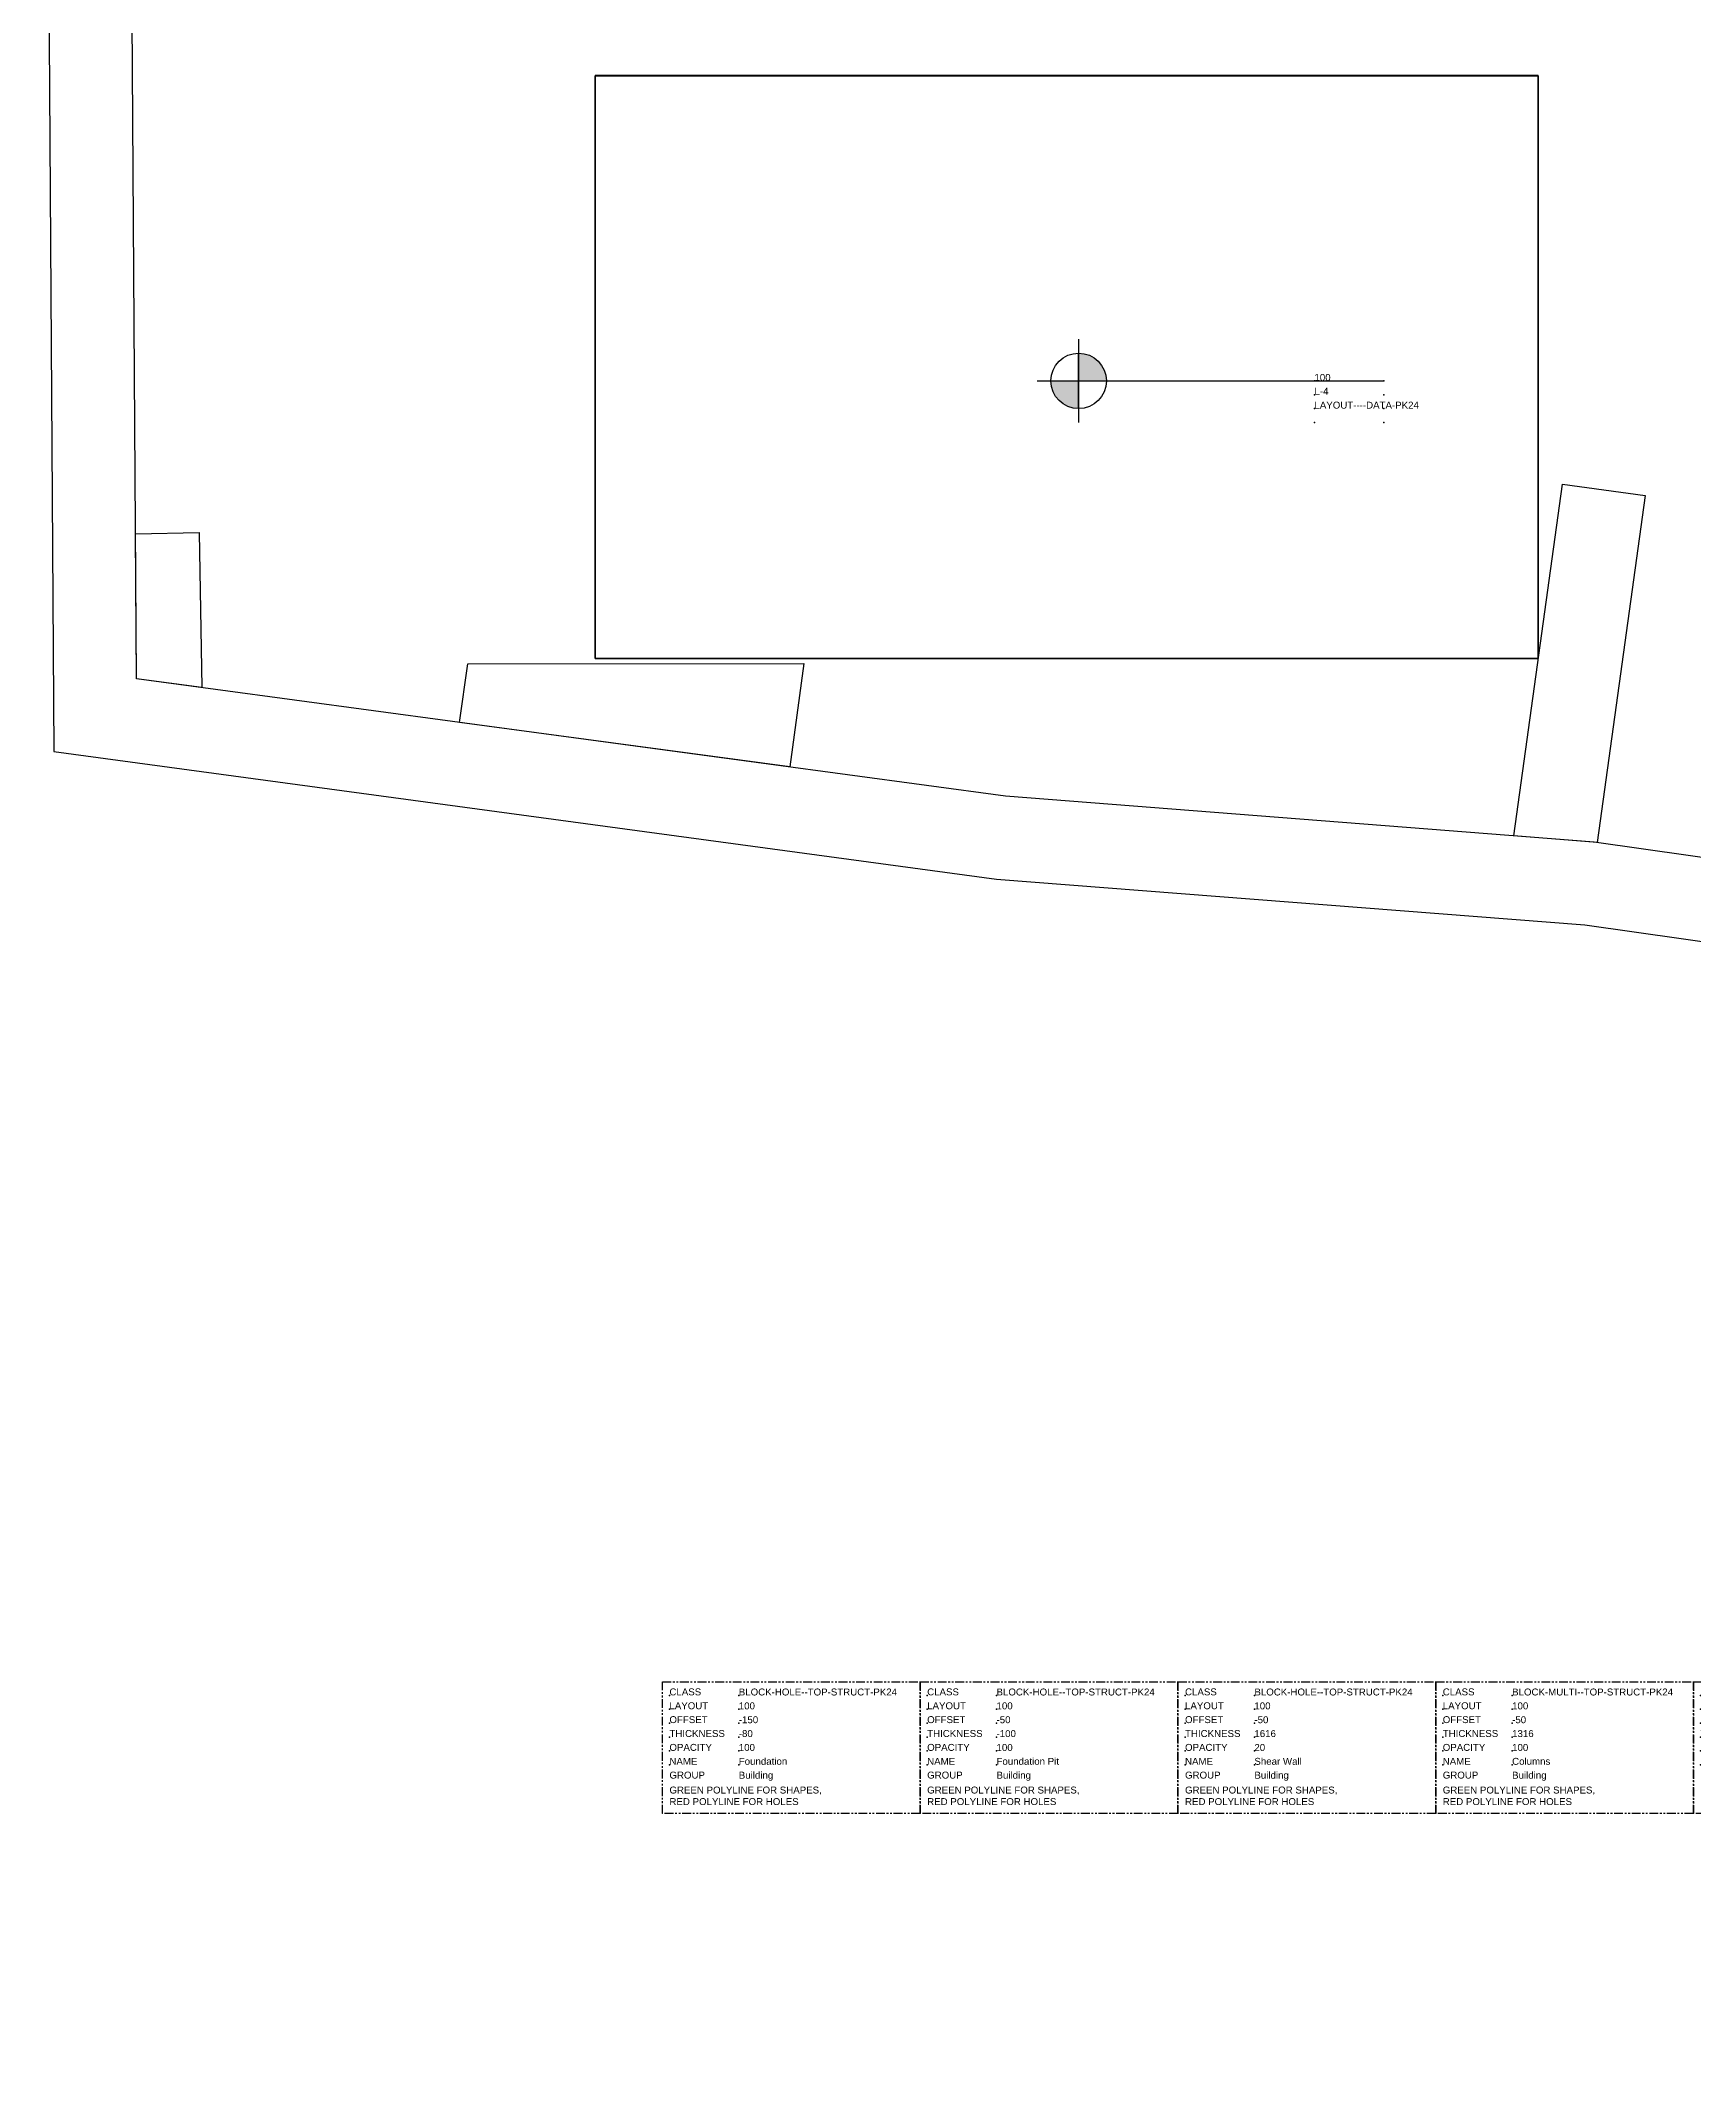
# Model space of a CAD drawing. Header units: millimetres. Extents: x 1822 to 16527, y -301 to 9797.
# Drawn here: x 9717 to 10909, y 7019 to 8481 of the extents above; entities that cross this region are included whole.
import ezdxf

# ---------------------------------------------------------------- set-up
doc = ezdxf.new("R2010")
doc.units = ezdxf.units.MM
doc.linetypes.add('PHANTOM', pattern=[12.7, 6.35, -1.27, 1.27, -1.27, 1.27, -1.27])
for name, color, linetype in [('PK24E', 7, 'Continuous'), ('PK24E-DATA', 7, 'Continuous'), ('PKE24E-HIDDEN', 7, 'Continuous'), ('S-Col', 4, 'Continuous')]:
    doc.layers.add(name, color=color, linetype=linetype)
doc.layers.add('PK24E-HELPER', color=253, linetype='PHANTOM', true_color=0xa1a1a1)
doc.styles.get("Standard").update_dxf_attribs({"font": 'arial.ttf'})

# ---------------------------------------------------------------- blocks, each defined once
blk = doc.blocks.new('*U73')
for p in [(0, 0), (50, 0), (0, -10), (0, -10), (50, -10), (50, -10), (0, -20), (0, -20), (50, -20), (50, -20), (0, -30), (50, -30)]:
    blk.add_point(p)
blk = doc.blocks.new('LAYOUT----DATA-PK24')
at = {"layer": 'PK24E'}
h = blk.add_hatch(color=4, dxfattribs=at)
h.dxf.hatch_style = 1
h.paths.add_polyline_path([(-20, 0, 0.414214), (0, -20), (0, 0)])
h.paths.add_polyline_path([(0, 0), (20, 0, 0.414214), (0, 20)])
at = {"layer": 'PK24E', "color": 4}
for p, q in [((0, 30), (0, -30)), ((0, -20), (0, 20)), ((-30, 0), (220, 0))]:
    blk.add_line(p, q, dxfattribs=at)
blk.add_circle((0, 0), 20, dxfattribs=at)
at = {"layer": 'PKE24E-HIDDEN'}
blk.add_blockref('*U73', (170, 0), dxfattribs=at)
at = {"layer": 'PK24E-DATA'}
for tag, p in [('LAYOUT_ID', (170, 0)), ('LEVEL', (170, -10)), ('COMP_TYPE', (170, -20))]:
    blk.add_attdef(tag, p, '', height=5, dxfattribs=at)
blk = doc.blocks.new('*U75')
for p in [(0, 0), (50, 0), (0, -10), (0, -10), (50, -10), (50, -10), (0, -20), (0, -20), (50, -20), (50, -20), (0, -30), (0, -30), (0, -40), (0, -40), (50, -30), (50, -30), (50, -40), (50, -40), (0, -50), (50, -50)]:
    blk.add_point(p)
blk = doc.blocks.new('BLOCK-HOLE--TOP-STRUCT-PK24')
at = {"color": 0, "linetype": 'PHANTOM'}
blk.add_lwpolyline([(0, 0), (185.8, 0), (185.8, -95), (0, -95)], close=True, dxfattribs=at)
at = {"layer": 'PK24E-HELPER'}
blk.add_point((5.1, -9.8), dxfattribs=at)
at = {"layer": 'PK24E-DATA'}
blk.add_blockref('*U75', (5.1, -9.8), dxfattribs=at)
at = {"layer": 'PK24E-DATA', "char_height": 5, "attachment_point": 7}
for s, width, insert in [('CLASS', 42.855, (5.1, -9.8)), ('OFFSET', 42.855, (5.1, -29.8)), ('LAYOUT', 42.855, (5.1, -19.8)), ('THICKNESS', 42.855, (5.1, -39.8)), ('OPACITY', 50.684, (5.1, -49.8)), ('NAME', 50.684, (5.1, -59.8)), ('GROUP', 50.684, (5.1, -69.8)), ('GREEN POLYLINE FOR SHAPES, \\PRED POLYLINE FOR HOLES', 118.66, (5.1, -88.9))]:
    blk.add_mtext_dynamic_manual_height_columns(s, width=width, gutter_width=17.5, heights=[0], dxfattribs=dict(at, insert=insert))
at = {"layer": 'PK24E-DATA'}
for tag, p in [('COMP_TYPE', (55.1, -9.8)), ('OFFSET', (55.1, -29.8)), ('LAYOUT_ID', (55.1, -19.8)), ('THICKNESS', (55.1, -39.8)), ('OPACITY', (55.1, -49.8)), ('NAME', (55.1, -59.8)), ('GROUP', (55.1, -69.8))]:
    blk.add_attdef(tag, p, '', height=5, dxfattribs=at)
blk = doc.blocks.new('Temel1')
at = {"color": 3, "elevation": 0.4}
blk.add_lwpolyline([(469.6, 1209), (-748.4, 1200), (-738.9, -267.3), (-59.2, -359.2), (365, -392.2), (3174.3, -790.9), (3612.9, -838.8), (4047.6, -909.2), (4919.7, -1025.1), (6061.2, -1216.1), (6024.3, 1319.3), (4428.6, 1296.7), (3988.8, 1284.3), (469.6, 1209)], close=True, dxfattribs=at)
blk.add_blockref('BLOCK-HOLE--TOP-STRUCT-PK24', (-300.1, -938.1, 1.2)).add_auto_attribs({'THICKNESS': '-80', 'COMP_TYPE': 'BLOCK-HOLE--TOP-STRUCT-PK24', 'LAYOUT_ID': '100', 'OFFSET': '-150', 'OPACITY': '100', 'NAME': 'Foundation', 'GROUP': 'Building'})
blk = doc.blocks.new('TemelCukur')
at = {"color": 3, "elevation": 0.4}
blk.add_lwpolyline([(469.6, 1209), (-748.4, 1200), (-738.9, -267.3), (-59.2, -359.2), (365, -392.2), (3174.3, -790.9), (3612.9, -838.8), (4047.6, -909.2), (4919.7, -1025.1), (6061.2, -1216.1), (6024.3, 1319.3), (4428.6, 1296.7), (3988.8, 1284.3), (469.6, 1209)], close=True, dxfattribs=at)
at = {"color": 1, "elevation": 0.4}
blk.add_lwpolyline([(-348.5, -200.2), (331.3, -200.2), (331.3, 220.1), (-348.5, 220.1)], close=True, dxfattribs=at)
blk.add_blockref('BLOCK-HOLE--TOP-STRUCT-PK24', (-114.3, -938.1, 1.2)).add_auto_attribs({'THICKNESS': '-100', 'COMP_TYPE': 'BLOCK-HOLE--TOP-STRUCT-PK24', 'LAYOUT_ID': '100', 'OFFSET': '-50', 'OPACITY': '100', 'NAME': 'Foundation Pit', 'GROUP': 'Building'})
blk = doc.blocks.new('Perde')
at = {"color": 3, "elevation": 0.4}
blk.add_lwpolyline([(469.6, 1209), (-748.4, 1200), (-738.9, -267.3), (-59.2, -359.2), (365, -392.2), (3174.3, -790.9), (3612.9, -838.8), (4047.6, -909.2), (4919.7, -1025.1), (6061.2, -1216.1), (6024.3, 1319.3), (4428.6, 1296.7), (3988.8, 1284.3), (469.6, 1209)], close=True, dxfattribs=at)
at = {"color": 1, "elevation": 0.4}
blk.add_lwpolyline([(3990.3, 1224.4), (4429.9, 1236.8), (5965.2, 1258.4), (6000.2, -1145.1), (4928.6, -965.8), (4056.3, -849.8), (3621, -779.3), (3181.8, -731.3), (371.6, -332.5), (-52.8, -299.5), (-679.2, -214.9), (-688, 1140.4), (470.5, 1149), (3990.3, 1224.4)], close=True, dxfattribs=at)
blk.add_blockref('BLOCK-HOLE--TOP-STRUCT-PK24', (71.6, -938.1, 1.2)).add_auto_attribs({'THICKNESS': '1616', 'COMP_TYPE': 'BLOCK-HOLE--TOP-STRUCT-PK24', 'LAYOUT_ID': '100', 'OFFSET': '-50', 'OPACITY': '20', 'NAME': 'Shear Wall', 'GROUP': 'Building'})
blk = doc.blocks.new('BLOCK-MULTI--TOP-STRUCT-PK24')
at = {"color": 0, "linetype": 'PHANTOM'}
blk.add_lwpolyline([(0, 0), (185.8, 0), (185.8, -95), (0, -95)], close=True, dxfattribs=at)
at = {"layer": 'PK24E-HELPER'}
blk.add_point((5.1, -9.8), dxfattribs=at)
at = {"layer": 'PK24E-DATA'}
blk.add_blockref('*U75', (5.1, -9.8), dxfattribs=at)
at = {"layer": 'PK24E-DATA', "char_height": 5, "attachment_point": 7}
for s, width, insert in [('CLASS', 42.855, (5.1, -9.8)), ('OFFSET', 42.855, (5.1, -29.8)), ('LAYOUT', 42.855, (5.1, -19.8)), ('THICKNESS', 42.855, (5.1, -39.8)), ('OPACITY', 50.684, (5.1, -49.8)), ('NAME', 50.684, (5.1, -59.8)), ('GROUP', 50.684, (5.1, -69.8)), ('GREEN POLYLINE FOR SHAPES, \\PRED POLYLINE FOR HOLES', 118.66, (5.1, -88.9))]:
    blk.add_mtext_dynamic_manual_height_columns(s, width=width, gutter_width=17.5, heights=[0], dxfattribs=dict(at, insert=insert))
at = {"layer": 'PK24E-DATA'}
for tag, p in [('COMP_TYPE', (55.1, -9.8)), ('OFFSET', (55.1, -29.8)), ('LAYOUT_ID', (55.1, -19.8)), ('THICKNESS', (55.1, -39.8)), ('OPACITY', (55.1, -49.8)), ('NAME', (55.1, -59.8)), ('GROUP', (55.1, -69.8))]:
    blk.add_attdef(tag, p, '', height=5, dxfattribs=at)
blk = doc.blocks.new('kolonlar')
at = {"layer": 'S-Col', "color": 3, "elevation": 0.4}
for points in [[(408.3, -82.7), (373.7, -332.9), (313.8, -328), (348.8, -74.5)], [(-634, -109.4), (-632, -221.2), (-679.2, -214.9), (-679.9, -110.2)], [(-198, -203.9), (-208.3, -278.4), (-446.3, -246.4), (-440.4, -204)]]:
    blk.add_lwpolyline(points, close=True, dxfattribs=at)
at = {"color": 8}
blk.add_blockref('BLOCK-MULTI--TOP-STRUCT-PK24', (257.4, -938.1, 1.2), dxfattribs=at).add_auto_attribs({'THICKNESS': '1316', 'COMP_TYPE': 'BLOCK-MULTI--TOP-STRUCT-PK24', 'LAYOUT_ID': '100', 'OFFSET': '-50', 'OPACITY': '100', 'NAME': 'Columns', 'GROUP': 'Building'})
blk = doc.blocks.new('Cekirdek')
blk.add_blockref('BLOCK-HOLE--TOP-STRUCT-PK24', (443.2, -938.1, 1.2)).add_auto_attribs({'THICKNESS': '1616', 'COMP_TYPE': 'BLOCK-HOLE--TOP-STRUCT-PK24', 'LAYOUT_ID': '100', 'OFFSET': '-50', 'OPACITY': '100', 'NAME': 'Core', 'GROUP': 'Building'})

msp = doc.modelspace()

# ---------------------------------------------------------------- linework, layer by layer
at = {"color": 3, "elevation": -0.815}
msp.add_lwpolyline([(10935.26, 9444.227), (9717.295, 9435.196), (9726.806, 7967.897), (10406.466, 7876.046), (10830.69, 7843.028), (13639.997, 7444.37), (14078.601, 7396.474), (14513.216, 7326.043), (15385.403, 7210.124), (16526.896, 7019.096), (16490.01, 9554.495), (14894.26, 9531.97), (14454.506, 9519.578), (10935.26, 9444.227)], close=True, dxfattribs=at)
at = {"elevation": -0.815}
msp.add_lwpolyline([(10117.164, 8455.295), (10796.99, 8455.295), (10796.99, 8035.058), (10117.164, 8035.058)], close=True, dxfattribs=at)

# ---------------------------------------------------------------- block references
for name in ['Temel1', 'TemelCukur', 'Perde', 'kolonlar', 'Cekirdek']:
    msp.add_blockref(name, (10465.664, 8235.232, -1.185))
msp.add_blockref('LAYOUT----DATA-PK24', (10465.664, 8235.232, -1.185)).add_auto_attribs({'COMP_TYPE': 'LAYOUT----DATA-PK24', 'LAYOUT_ID': '100', 'LEVEL': 'L-4'})

doc.saveas('drawing.dxf')
